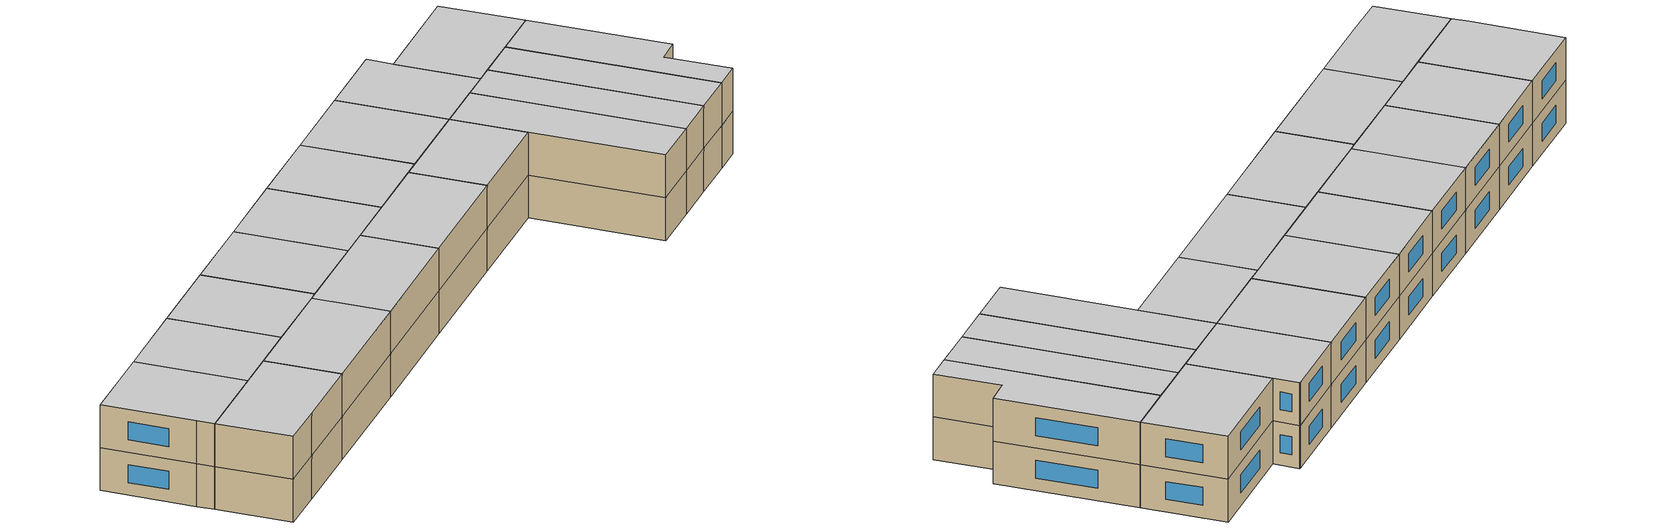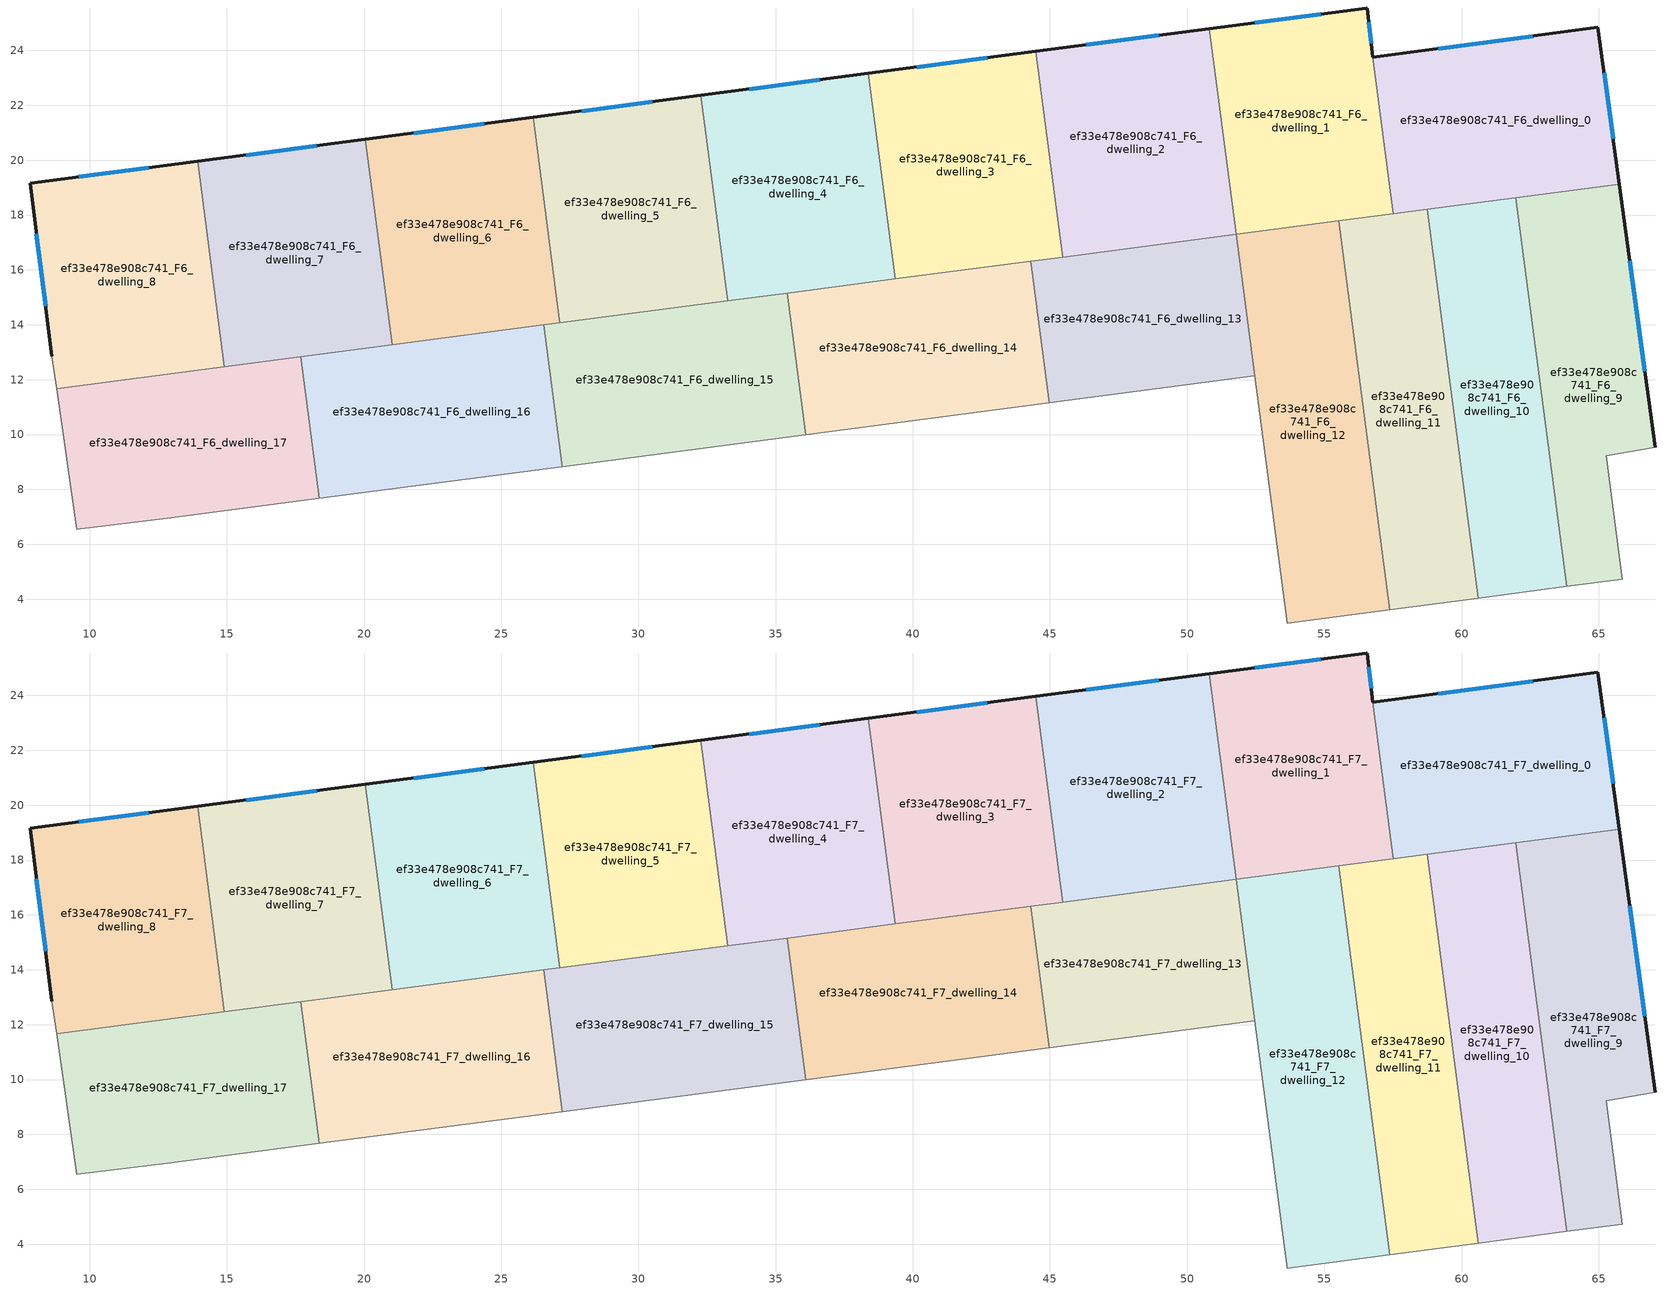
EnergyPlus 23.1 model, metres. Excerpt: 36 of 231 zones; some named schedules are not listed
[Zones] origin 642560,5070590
ef33e478e908c741_F6_dwelling_0
 floor to ef33e478e908c741_F5_dwelling_0 (EU_floor_Construction): 64.97,24.84 65.75,19.12 57.51,18.05 56.76,23.75 z18
 wall outside (EU_wall_Construction): 65.75,19.12 64.97,24.84 56.76,23.75 z18:21
 wall to ef33e478e908c741_F6_dwelling_1 (EU_wall_Construction): 56.76,23.75 57.51,18.05 z18:21
 wall to ef33e478e908c741_F6_dwelling_9 (EU_wall_Construction): 61.98,18.63 65.75,19.12 z18:21
 wall to ef33e478e908c741_F6_dwelling_10 (EU_wall_Construction): 58.75,18.21 61.98,18.63 z18:21
 wall to ef33e478e908c741_F6_dwelling_11 (EU_wall_Construction): 57.51,18.05 58.75,18.21 z18:21
 window (EU_Window_Construction): 62.59,24.53 59.14,24.07 / 65.53,20.78 65.2,23.19 z18.87:20.13
ef33e478e908c741_F6_dwelling_1
 floor to ef33e478e908c741_F5_dwelling_1 (EU_floor_Construction): 56.56,25.55 56.76,23.75 57.51,18.05 51.78,17.3 50.8,24.79 56.53,25.54 z18
 wall outside (EU_wall_Construction): 56.76,23.75 56.56,25.55 56.53,25.54 50.8,24.79 z18:21
 wall to ef33e478e908c741_F6_dwelling_2 (EU_wall_Construction): 50.8,24.79 51.78,17.3 z18:21
 wall to ef33e478e908c741_F6_dwelling_12 (EU_wall_Construction): 51.78,17.3 55.52,17.79 z18:21
 wall to ef33e478e908c741_F6_dwelling_11 (EU_wall_Construction): 55.52,17.79 57.51,18.05 z18:21
 window (EU_Window_Construction): 54.87,25.33 52.46,25.01 / 56.71,24.27 56.62,25.03 z18.87:20.13
ef33e478e908c741_F6_dwelling_10
 floor to ef33e478e908c741_F5_dwelling_10 (EU_floor_Construction): 61.98,18.63 63.84,4.46 60.61,4.04 58.75,18.21 z18
 wall to ef33e478e908c741_F6_dwelling_9 (EU_wall_Construction): 63.84,4.46 61.98,18.63 z18:21
 wall adiabatic (EU_wall_Construction): 60.61,4.04 63.84,4.46 z18:21
 wall to ef33e478e908c741_F6_dwelling_11 (EU_wall_Construction): 58.75,18.21 60.61,4.04 z18:21
ef33e478e908c741_F6_dwelling_11
 floor to ef33e478e908c741_F5_dwelling_11 (EU_floor_Construction): 58.75,18.21 60.61,4.04 57.38,3.62 55.52,17.79 z18
 wall adiabatic (EU_wall_Construction): 57.38,3.62 60.61,4.04 z18:21
 wall to ef33e478e908c741_F6_dwelling_12 (EU_wall_Construction): 55.52,17.79 57.38,3.62 z18:21
ef33e478e908c741_F6_dwelling_12
 floor to ef33e478e908c741_F5_dwelling_12 (EU_floor_Construction): 55.52,17.79 57.38,3.62 53.66,3.13 52.46,12.14 51.78,17.3 z18
 wall adiabatic (EU_wall_Construction): 52.46,12.14 53.66,3.13 57.38,3.62 z18:21
 wall to ef33e478e908c741_F6_dwelling_13 (EU_wall_Construction): 51.78,17.3 52.46,12.14 z18:21
ef33e478e908c741_F6_dwelling_13
 floor to ef33e478e908c741_F5_dwelling_13 (EU_floor_Construction): 51.78,17.3 52.46,12.14 44.96,11.16 44.29,16.32 z18
 wall adiabatic (EU_wall_Construction): 44.96,11.16 52.46,12.14 z18:21
 wall to ef33e478e908c741_F6_dwelling_14 (EU_wall_Construction): 44.29,16.32 44.96,11.16 z18:21
 wall to ef33e478e908c741_F6_dwelling_2 (EU_wall_Construction): 51.78,17.3 45.47,16.47 z18:21
 wall to ef33e478e908c741_F6_dwelling_3 (EU_wall_Construction): 45.47,16.47 44.29,16.32 z18:21
ef33e478e908c741_F6_dwelling_14
 floor to ef33e478e908c741_F5_dwelling_14 (EU_floor_Construction): 44.29,16.32 44.96,11.16 36.1,10 35.42,15.16 z18
 wall adiabatic (EU_wall_Construction): 36.1,10 44.96,11.16 z18:21
 wall to ef33e478e908c741_F6_dwelling_15 (EU_wall_Construction): 35.42,15.16 36.1,10 z18:21
 wall to ef33e478e908c741_F6_dwelling_3 (EU_wall_Construction): 44.29,16.32 39.36,15.67 z18:21
 wall to ef33e478e908c741_F6_dwelling_4 (EU_wall_Construction): 39.36,15.67 35.42,15.16 z18:21
ef33e478e908c741_F6_dwelling_15
 floor to ef33e478e908c741_F5_dwelling_15 (EU_floor_Construction): 35.42,15.16 36.1,10 27.23,8.83 26.56,14 z18
 wall adiabatic (EU_wall_Construction): 27.23,8.83 36.1,10 z18:21
 wall to ef33e478e908c741_F6_dwelling_16 (EU_wall_Construction): 26.56,14 27.23,8.83 z18:21
 wall to ef33e478e908c741_F6_dwelling_5 (EU_wall_Construction): 33.25,14.87 27.14,14.07 z18:21
 wall to ef33e478e908c741_F6_dwelling_6 (EU_wall_Construction): 27.14,14.07 26.56,14 z18:21
 wall to ef33e478e908c741_F6_dwelling_4 (EU_wall_Construction): 35.42,15.16 33.25,14.87 z18:21
ef33e478e908c741_F6_dwelling_16
 floor to ef33e478e908c741_F5_dwelling_16 (EU_floor_Construction): 26.56,14 27.23,8.83 18.37,7.67 17.69,12.84 z18
 wall adiabatic (EU_wall_Construction): 18.37,7.67 27.23,8.83 z18:21
 wall to ef33e478e908c741_F6_dwelling_17 (EU_wall_Construction): 17.69,12.84 18.37,7.67 z18:21
 wall to ef33e478e908c741_F6_dwelling_6 (EU_wall_Construction): 26.56,14 21.02,13.27 z18:21
 wall to ef33e478e908c741_F6_dwelling_7 (EU_wall_Construction): 21.02,13.27 17.69,12.84 z18:21
ef33e478e908c741_F6_dwelling_17
 floor to ef33e478e908c741_F5_dwelling_17 (EU_floor_Construction): 17.69,12.84 18.37,7.67 12.83,6.95 9.53,6.55 8.79,11.67 z18
 wall adiabatic (EU_wall_Construction): 8.79,11.67 9.53,6.55 12.83,6.95 18.37,7.67 z18:21
 wall to ef33e478e908c741_F6_dwelling_8 (EU_wall_Construction): 14.91,12.47 8.79,11.67 z18:21
 wall to ef33e478e908c741_F6_dwelling_7 (EU_wall_Construction): 17.69,12.84 14.91,12.47 z18:21
ef33e478e908c741_F6_dwelling_2
 floor to ef33e478e908c741_F5_dwelling_2 (EU_floor_Construction): 50.8,24.79 51.78,17.3 45.47,16.47 44.49,23.96 z18
 wall outside (EU_wall_Construction): 50.8,24.79 44.49,23.96 z18:21
 wall to ef33e478e908c741_F6_dwelling_3 (EU_wall_Construction): 44.49,23.96 45.47,16.47 z18:21
 window (EU_Window_Construction): 48.97,24.55 46.32,24.2 z18.87:20.13
ef33e478e908c741_F6_dwelling_3
 floor to ef33e478e908c741_F5_dwelling_3 (EU_floor_Construction): 44.49,23.96 45.47,16.47 39.36,15.67 38.38,23.16 z18
 wall outside (EU_wall_Construction): 44.49,23.96 38.38,23.16 z18:21
 wall to ef33e478e908c741_F6_dwelling_4 (EU_wall_Construction): 38.38,23.16 39.36,15.67 z18:21
 window (EU_Window_Construction): 42.72,23.73 40.15,23.4 z18.87:20.13
ef33e478e908c741_F6_dwelling_4
 floor to ef33e478e908c741_F5_dwelling_4 (EU_floor_Construction): 38.38,23.16 39.36,15.67 33.25,14.87 32.27,22.36 z18
 wall outside (EU_wall_Construction): 38.38,23.16 32.27,22.36 z18:21
 wall to ef33e478e908c741_F6_dwelling_5 (EU_wall_Construction): 32.27,22.36 33.25,14.87 z18:21
 window (EU_Window_Construction): 36.61,22.93 34.04,22.59 z18.87:20.13
ef33e478e908c741_F6_dwelling_5
 floor to ef33e478e908c741_F5_dwelling_5 (EU_floor_Construction): 32.27,22.36 33.25,14.87 27.14,14.07 26.16,21.56 z18
 wall outside (EU_wall_Construction): 32.27,22.36 26.16,21.56 z18:21
 wall to ef33e478e908c741_F6_dwelling_6 (EU_wall_Construction): 26.16,21.56 27.14,14.07 z18:21
 window (EU_Window_Construction): 30.5,22.13 27.93,21.79 z18.87:20.13
ef33e478e908c741_F6_dwelling_6
 floor to ef33e478e908c741_F5_dwelling_6 (EU_floor_Construction): 26.16,21.56 27.14,14.07 21.02,13.27 20.05,20.76 z18
 wall outside (EU_wall_Construction): 26.16,21.56 20.05,20.76 z18:21
 wall to ef33e478e908c741_F6_dwelling_7 (EU_wall_Construction): 20.05,20.76 21.02,13.27 z18:21
 window (EU_Window_Construction): 24.39,21.33 21.82,20.99 z18.87:20.13
ef33e478e908c741_F6_dwelling_7
 floor to ef33e478e908c741_F5_dwelling_7 (EU_floor_Construction): 20.05,20.76 21.02,13.27 14.91,12.47 13.93,19.96 z18
 wall outside (EU_wall_Construction): 20.05,20.76 13.93,19.96 z18:21
 wall to ef33e478e908c741_F6_dwelling_8 (EU_wall_Construction): 13.93,19.96 14.91,12.47 z18:21
 window (EU_Window_Construction): 18.27,20.53 15.7,20.19 z18.87:20.13
ef33e478e908c741_F6_dwelling_8
 floor to ef33e478e908c741_F5_dwelling_8 (EU_floor_Construction): 13.93,19.96 14.91,12.47 8.79,11.67 8.63,12.85 7.83,19.16 z18
 wall outside (EU_wall_Construction): 13.93,19.96 7.83,19.16 8.63,12.85 z18:21
 wall adiabatic (EU_wall_Construction): 8.63,12.85 8.79,11.67 z18:21
 window (EU_Window_Construction): 12.16,19.73 9.6,19.39 / 8.06,17.33 8.39,14.68 z18.87:20.13
ef33e478e908c741_F6_dwelling_9
 floor to ef33e478e908c741_F5_dwelling_9 (EU_floor_Construction): 65.75,19.12 67.07,9.53 65.27,9.23 65.86,4.73 63.84,4.46 61.98,18.63 z18
 wall outside (EU_wall_Construction): 67.07,9.53 65.75,19.12 z18:21
 wall adiabatic (EU_wall_Construction): 63.84,4.46 65.86,4.73 65.27,9.23 67.07,9.53 z18:21
 window (EU_Window_Construction): 66.69,12.31 66.13,16.34 z18.87:20.13
ef33e478e908c741_F7_dwelling_0
 floor to ef33e478e908c741_F6_dwelling_0 (EU_floor_Construction): 64.97,24.84 65.75,19.12 57.51,18.05 56.76,23.75 z21
 wall outside (EU_wall_Construction): 65.75,19.12 64.97,24.84 56.76,23.75 z21:24
 wall to ef33e478e908c741_F7_dwelling_1 (EU_wall_Construction): 56.76,23.75 57.51,18.05 z21:24
 wall to ef33e478e908c741_F7_dwelling_9 (EU_wall_Construction): 61.98,18.63 65.75,19.12 z21:24
 wall to ef33e478e908c741_F7_dwelling_10 (EU_wall_Construction): 58.75,18.21 61.98,18.63 z21:24
 wall to ef33e478e908c741_F7_dwelling_11 (EU_wall_Construction): 57.51,18.05 58.75,18.21 z21:24
 window (EU_Window_Construction): 62.59,24.53 59.14,24.07 / 65.53,20.78 65.2,23.19 z21.87:23.13
 ceiling to ef33e478e908c741_F8_dwelling_0 (EU_floor_Construction): 65.75,19.12 64.97,24.84 56.76,23.75 57.51,18.05 z24
ef33e478e908c741_F7_dwelling_1
 floor to ef33e478e908c741_F6_dwelling_1 (EU_floor_Construction): 56.56,25.55 56.76,23.75 57.51,18.05 51.78,17.3 50.8,24.79 56.53,25.54 z21
 wall outside (EU_wall_Construction): 56.76,23.75 56.56,25.55 56.53,25.54 50.8,24.79 z21:24
 wall to ef33e478e908c741_F7_dwelling_2 (EU_wall_Construction): 50.8,24.79 51.78,17.3 z21:24
 wall to ef33e478e908c741_F7_dwelling_12 (EU_wall_Construction): 51.78,17.3 55.52,17.79 z21:24
 wall to ef33e478e908c741_F7_dwelling_11 (EU_wall_Construction): 55.52,17.79 57.51,18.05 z21:24
 window (EU_Window_Construction): 54.87,25.33 52.46,25.01 / 56.71,24.27 56.62,25.03 z21.87:23.13
 ceiling to ef33e478e908c741_F8_dwelling_1 (EU_floor_Construction): 57.51,18.05 56.76,23.75 56.56,25.55 56.53,25.54 50.8,24.79 51.78,17.3 z24
ef33e478e908c741_F7_dwelling_10
 floor to ef33e478e908c741_F6_dwelling_10 (EU_floor_Construction): 61.98,18.63 63.84,4.46 60.61,4.04 58.75,18.21 z21
 wall to ef33e478e908c741_F7_dwelling_9 (EU_wall_Construction): 63.84,4.46 61.98,18.63 z21:24
 wall adiabatic (EU_wall_Construction): 60.61,4.04 63.84,4.46 z21:24
 wall to ef33e478e908c741_F7_dwelling_11 (EU_wall_Construction): 58.75,18.21 60.61,4.04 z21:24
 ceiling to ef33e478e908c741_F8_dwelling_10 (EU_floor_Construction): 63.84,4.46 61.98,18.63 58.75,18.21 60.61,4.04 z24
ef33e478e908c741_F7_dwelling_11
 floor to ef33e478e908c741_F6_dwelling_11 (EU_floor_Construction): 58.75,18.21 60.61,4.04 57.38,3.62 55.52,17.79 z21
 wall adiabatic (EU_wall_Construction): 57.38,3.62 60.61,4.04 z21:24
 wall to ef33e478e908c741_F7_dwelling_12 (EU_wall_Construction): 55.52,17.79 57.38,3.62 z21:24
 ceiling to ef33e478e908c741_F8_dwelling_11 (EU_floor_Construction): 60.61,4.04 58.75,18.21 55.52,17.79 57.38,3.62 z24
ef33e478e908c741_F7_dwelling_12
 floor to ef33e478e908c741_F6_dwelling_12 (EU_floor_Construction): 55.52,17.79 57.38,3.62 53.66,3.13 52.46,12.14 51.78,17.3 z21
 wall adiabatic (EU_wall_Construction): 52.46,12.14 53.66,3.13 57.38,3.62 z21:24
 wall to ef33e478e908c741_F7_dwelling_13 (EU_wall_Construction): 51.78,17.3 52.46,12.14 z21:24
 ceiling to ef33e478e908c741_F8_dwelling_12 (EU_floor_Construction): 57.38,3.62 55.52,17.79 51.78,17.3 52.46,12.14 53.66,3.13 z24
ef33e478e908c741_F7_dwelling_13
 floor to ef33e478e908c741_F6_dwelling_13 (EU_floor_Construction): 51.78,17.3 52.46,12.14 44.96,11.16 44.29,16.32 z21
 wall adiabatic (EU_wall_Construction): 44.96,11.16 52.46,12.14 z21:24
 wall to ef33e478e908c741_F7_dwelling_14 (EU_wall_Construction): 44.29,16.32 44.96,11.16 z21:24
 wall to ef33e478e908c741_F7_dwelling_2 (EU_wall_Construction): 51.78,17.3 45.47,16.47 z21:24
 wall to ef33e478e908c741_F7_dwelling_3 (EU_wall_Construction): 45.47,16.47 44.29,16.32 z21:24
 ceiling to ef33e478e908c741_F8_dwelling_13 (EU_floor_Construction): 52.46,12.14 51.78,17.3 44.29,16.32 44.96,11.16 z24
ef33e478e908c741_F7_dwelling_14
 floor to ef33e478e908c741_F6_dwelling_14 (EU_floor_Construction): 44.29,16.32 44.96,11.16 36.1,10 35.42,15.16 z21
 wall adiabatic (EU_wall_Construction): 36.1,10 44.96,11.16 z21:24
 wall to ef33e478e908c741_F7_dwelling_15 (EU_wall_Construction): 35.42,15.16 36.1,10 z21:24
 wall to ef33e478e908c741_F7_dwelling_3 (EU_wall_Construction): 44.29,16.32 39.36,15.67 z21:24
 wall to ef33e478e908c741_F7_dwelling_4 (EU_wall_Construction): 39.36,15.67 35.42,15.16 z21:24
 ceiling to ef33e478e908c741_F8_dwelling_14 (EU_floor_Construction): 44.96,11.16 44.29,16.32 35.42,15.16 36.1,10 z24
ef33e478e908c741_F7_dwelling_15
 floor to ef33e478e908c741_F6_dwelling_15 (EU_floor_Construction): 35.42,15.16 36.1,10 27.23,8.83 26.56,14 z21
 wall adiabatic (EU_wall_Construction): 27.23,8.83 36.1,10 z21:24
 wall to ef33e478e908c741_F7_dwelling_16 (EU_wall_Construction): 26.56,14 27.23,8.83 z21:24
 wall to ef33e478e908c741_F7_dwelling_5 (EU_wall_Construction): 33.25,14.87 27.14,14.07 z21:24
 wall to ef33e478e908c741_F7_dwelling_6 (EU_wall_Construction): 27.14,14.07 26.56,14 z21:24
 wall to ef33e478e908c741_F7_dwelling_4 (EU_wall_Construction): 35.42,15.16 33.25,14.87 z21:24
 ceiling to ef33e478e908c741_F8_dwelling_15 (EU_floor_Construction): 36.1,10 35.42,15.16 26.56,14 27.23,8.83 z24
ef33e478e908c741_F7_dwelling_16
 floor to ef33e478e908c741_F6_dwelling_16 (EU_floor_Construction): 26.56,14 27.23,8.83 18.37,7.67 17.69,12.84 z21
 wall adiabatic (EU_wall_Construction): 18.37,7.67 27.23,8.83 z21:24
 wall to ef33e478e908c741_F7_dwelling_17 (EU_wall_Construction): 17.69,12.84 18.37,7.67 z21:24
 wall to ef33e478e908c741_F7_dwelling_6 (EU_wall_Construction): 26.56,14 21.02,13.27 z21:24
 wall to ef33e478e908c741_F7_dwelling_7 (EU_wall_Construction): 21.02,13.27 17.69,12.84 z21:24
 ceiling to ef33e478e908c741_F8_dwelling_16 (EU_floor_Construction): 27.23,8.83 26.56,14 17.69,12.84 18.37,7.67 z24
ef33e478e908c741_F7_dwelling_17
 floor to ef33e478e908c741_F6_dwelling_17 (EU_floor_Construction): 17.69,12.84 18.37,7.67 12.83,6.95 9.53,6.55 8.79,11.67 z21
 wall adiabatic (EU_wall_Construction): 8.79,11.67 9.53,6.55 12.83,6.95 18.37,7.67 z21:24
 wall to ef33e478e908c741_F7_dwelling_8 (EU_wall_Construction): 14.91,12.47 8.79,11.67 z21:24
 wall to ef33e478e908c741_F7_dwelling_7 (EU_wall_Construction): 17.69,12.84 14.91,12.47 z21:24
 ceiling to ef33e478e908c741_F8_dwelling_17 (EU_floor_Construction): 18.37,7.67 17.69,12.84 8.79,11.67 9.53,6.55 12.83,6.95 z24
ef33e478e908c741_F7_dwelling_2
 floor to ef33e478e908c741_F6_dwelling_2 (EU_floor_Construction): 50.8,24.79 51.78,17.3 45.47,16.47 44.49,23.96 z21
 wall outside (EU_wall_Construction): 50.8,24.79 44.49,23.96 z21:24
 wall to ef33e478e908c741_F7_dwelling_3 (EU_wall_Construction): 44.49,23.96 45.47,16.47 z21:24
 window (EU_Window_Construction): 48.97,24.55 46.32,24.2 z21.87:23.13
 ceiling to ef33e478e908c741_F8_dwelling_2 (EU_floor_Construction): 51.78,17.3 50.8,24.79 44.49,23.96 45.47,16.47 z24
ef33e478e908c741_F7_dwelling_3
 floor to ef33e478e908c741_F6_dwelling_3 (EU_floor_Construction): 44.49,23.96 45.47,16.47 39.36,15.67 38.38,23.16 z21
 wall outside (EU_wall_Construction): 44.49,23.96 38.38,23.16 z21:24
 wall to ef33e478e908c741_F7_dwelling_4 (EU_wall_Construction): 38.38,23.16 39.36,15.67 z21:24
 window (EU_Window_Construction): 42.72,23.73 40.15,23.4 z21.87:23.13
 ceiling to ef33e478e908c741_F8_dwelling_3 (EU_floor_Construction): 45.47,16.47 44.49,23.96 38.38,23.16 39.36,15.67 z24
ef33e478e908c741_F7_dwelling_4
 floor to ef33e478e908c741_F6_dwelling_4 (EU_floor_Construction): 38.38,23.16 39.36,15.67 33.25,14.87 32.27,22.36 z21
 wall outside (EU_wall_Construction): 38.38,23.16 32.27,22.36 z21:24
 wall to ef33e478e908c741_F7_dwelling_5 (EU_wall_Construction): 32.27,22.36 33.25,14.87 z21:24
 window (EU_Window_Construction): 36.61,22.93 34.04,22.59 z21.87:23.13
 ceiling to ef33e478e908c741_F8_dwelling_4 (EU_floor_Construction): 39.36,15.67 38.38,23.16 32.27,22.36 33.25,14.87 z24
ef33e478e908c741_F7_dwelling_5
 floor to ef33e478e908c741_F6_dwelling_5 (EU_floor_Construction): 32.27,22.36 33.25,14.87 27.14,14.07 26.16,21.56 z21
 wall outside (EU_wall_Construction): 32.27,22.36 26.16,21.56 z21:24
 wall to ef33e478e908c741_F7_dwelling_6 (EU_wall_Construction): 26.16,21.56 27.14,14.07 z21:24
 window (EU_Window_Construction): 30.5,22.13 27.93,21.79 z21.87:23.13
 ceiling to ef33e478e908c741_F8_dwelling_5 (EU_floor_Construction): 33.25,14.87 32.27,22.36 26.16,21.56 27.14,14.07 z24
ef33e478e908c741_F7_dwelling_6
 floor to ef33e478e908c741_F6_dwelling_6 (EU_floor_Construction): 26.16,21.56 27.14,14.07 21.02,13.27 20.05,20.76 z21
 wall outside (EU_wall_Construction): 26.16,21.56 20.05,20.76 z21:24
 wall to ef33e478e908c741_F7_dwelling_7 (EU_wall_Construction): 20.05,20.76 21.02,13.27 z21:24
 window (EU_Window_Construction): 24.39,21.33 21.82,20.99 z21.87:23.13
 ceiling to ef33e478e908c741_F8_dwelling_6 (EU_floor_Construction): 27.14,14.07 26.16,21.56 20.05,20.76 21.02,13.27 z24
ef33e478e908c741_F7_dwelling_7
 floor to ef33e478e908c741_F6_dwelling_7 (EU_floor_Construction): 20.05,20.76 21.02,13.27 14.91,12.47 13.93,19.96 z21
 wall outside (EU_wall_Construction): 20.05,20.76 13.93,19.96 z21:24
 wall to ef33e478e908c741_F7_dwelling_8 (EU_wall_Construction): 13.93,19.96 14.91,12.47 z21:24
 window (EU_Window_Construction): 18.27,20.53 15.7,20.19 z21.87:23.13
 ceiling to ef33e478e908c741_F8_dwelling_7 (EU_floor_Construction): 21.02,13.27 20.05,20.76 13.93,19.96 14.91,12.47 z24
ef33e478e908c741_F7_dwelling_8
 floor to ef33e478e908c741_F6_dwelling_8 (EU_floor_Construction): 13.93,19.96 14.91,12.47 8.79,11.67 8.63,12.85 7.83,19.16 z21
 wall outside (EU_wall_Construction): 13.93,19.96 7.83,19.16 8.63,12.85 z21:24
 wall adiabatic (EU_wall_Construction): 8.63,12.85 8.79,11.67 z21:24
 window (EU_Window_Construction): 12.16,19.73 9.6,19.39 / 8.06,17.33 8.39,14.68 z21.87:23.13
 ceiling to ef33e478e908c741_F8_dwelling_8 (EU_floor_Construction): 14.91,12.47 13.93,19.96 7.83,19.16 8.63,12.85 8.79,11.67 z24
ef33e478e908c741_F7_dwelling_9
 floor to ef33e478e908c741_F6_dwelling_9 (EU_floor_Construction): 65.75,19.12 67.07,9.53 65.27,9.23 65.86,4.73 63.84,4.46 61.98,18.63 z21
 wall outside (EU_wall_Construction): 67.07,9.53 65.75,19.12 z21:24
 wall adiabatic (EU_wall_Construction): 63.84,4.46 65.86,4.73 65.27,9.23 67.07,9.53 z21:24
 window (EU_Window_Construction): 66.69,12.31 66.13,16.34 z21.87:23.13
 ceiling to ef33e478e908c741_F8_dwelling_9 (EU_floor_Construction): 65.86,4.73 65.27,9.23 67.07,9.53 65.75,19.12 61.98,18.63 63.84,4.46 z24
[Building]
EU S2 Campaign: North Axis=0; Terrain=City; Solar Distribution=FullExterior
[Site:Location]
Lyon-Bron: Latitude=45.75; Longitude=5; Time Zone=1; Elevation=198
[SizingPeriod:WeatherFileDays]
AnnualSizingPeriod: Begin Month=1; Begin Day of Month=1; End Month=12; End Day of Month=31; Day of Week for Start Day=Monday; Use Weather File Daylight Saving Period=No; Use Weather File Rain and Snow Indicators=No
[MATERIAL]
EU_InternalMass_Material: Roughness=MediumRough; Thickness=0.1; Conductivity=1; Density=1800; Specific Heat=900; Thermal Absorptance=0.9; Solar Absorptance=0.7; Visible Absorptance=0.7
[MATERIAL:NOMASS] Roughness=MediumRough; Thermal Absorptance=0.9; Solar Absorptance=0.7; Visible Absorptance=0.7
Name | Thermal Resistance
EU_wall_NoMass | 1.15691
EU_floor_NoMass | 1.78277
[WINDOWMATERIAL:SIMPLEGLAZINGSYSTEM]
EU_Window_SimpleGlazing: UFactor=2.71266; Solar Heat Gain Coefficient=0.75; Visible Transmittance=0.75
[CONSTRUCTION]
EU_wall_Construction: EU_wall_NoMass
EU_floor_Construction: EU_floor_NoMass
EU_Window_Construction: EU_Window_SimpleGlazing
EU_InternalMass_Construction: EU_InternalMass_Material
[ZONE] Type=1; Multiplier=1; Ceiling Height=autocalculate; Floor Area=autocalculate; Part of Total Floor Area=Yes
Name | Volume
ef33e478e908c741_F6_dwelling_0; ef33e478e908c741_F7_dwelling_0 | 143.422
ef33e478e908c741_F6_dwelling_1; ef33e478e908c741_F7_dwelling_1 | 131.086
ef33e478e908c741_F6_dwelling_10; ef33e478e908c741_F7_dwelling_10 | 139.622
ef33e478e908c741_F6_dwelling_11; ef33e478e908c741_F7_dwelling_11 | 139.666
ef33e478e908c741_F6_dwelling_12; ef33e478e908c741_F7_dwelling_12 | 161.384
ef33e478e908c741_F6_dwelling_13; ef33e478e908c741_F7_dwelling_13 | 117.94
ef33e478e908c741_F6_dwelling_14; ef33e478e908c741_F7_dwelling_14 | 139.639
ef33e478e908c741_F6_dwelling_15; ef33e478e908c741_F7_dwelling_15 | 139.651
ef33e478e908c741_F6_dwelling_16; ef33e478e908c741_F7_dwelling_16 | 139.64
ef33e478e908c741_F6_dwelling_17; ef33e478e908c741_F7_dwelling_17 | 139.644
ef33e478e908c741_F6_dwelling_2; ef33e478e908c741_F7_dwelling_2 | 144.415
ef33e478e908c741_F6_dwelling_3; ef33e478e908c741_F7_dwelling_3 | 139.658
ef33e478e908c741_F6_dwelling_4; ef33e478e908c741_F7_dwelling_4 | 139.632
ef33e478e908c741_F6_dwelling_5; ef33e478e908c741_F7_dwelling_5 | 139.638
ef33e478e908c741_F6_dwelling_6; ef33e478e908c741_F7_dwelling_6; ef33e478e908c741_F6_dwelling_7; ef33e478e908c741_F7_dwelling_7 | 139.646
ef33e478e908c741_F6_dwelling_8; ef33e478e908c741_F7_dwelling_8 | 139.653
ef33e478e908c741_F6_dwelling_9; ef33e478e908c741_F7_dwelling_9 | 139.655
[INTERNALMASS] Construction=EU_InternalMass_Construction
Name | Zone or ZoneList | Surface Area
ef33e478e908c741_F6_dwelling_0_EU_InternalMass | ef33e478e908c741_F6_dwelling_0 | 47.8076
ef33e478e908c741_F6_dwelling_1_EU_InternalMass | ef33e478e908c741_F6_dwelling_1 | 43.6956
ef33e478e908c741_F6_dwelling_2_EU_InternalMass | ef33e478e908c741_F6_dwelling_2 | 48.1387
ef33e478e908c741_F6_dwelling_3_EU_InternalMass | ef33e478e908c741_F6_dwelling_3 | 46.5526
ef33e478e908c741_F6_dwelling_4_EU_InternalMass | ef33e478e908c741_F6_dwelling_4 | 46.5438
ef33e478e908c741_F6_dwelling_5_EU_InternalMass | ef33e478e908c741_F6_dwelling_5 | 46.5459
ef33e478e908c741_F6_dwelling_6_EU_InternalMass | ef33e478e908c741_F6_dwelling_6 | 46.5487
ef33e478e908c741_F6_dwelling_7_EU_InternalMass | ef33e478e908c741_F6_dwelling_7 | 46.5488
ef33e478e908c741_F6_dwelling_8_EU_InternalMass | ef33e478e908c741_F6_dwelling_8 | 46.5511
ef33e478e908c741_F6_dwelling_9_EU_InternalMass | ef33e478e908c741_F6_dwelling_9 | 46.5516
ef33e478e908c741_F6_dwelling_10_EU_InternalMass | ef33e478e908c741_F6_dwelling_10 | 46.5407
ef33e478e908c741_F6_dwelling_11_EU_InternalMass | ef33e478e908c741_F6_dwelling_11 | 46.5549
ef33e478e908c741_F6_dwelling_12_EU_InternalMass | ef33e478e908c741_F6_dwelling_12 | 53.7947
ef33e478e908c741_F6_dwelling_13_EU_InternalMass | ef33e478e908c741_F6_dwelling_13 | 39.3134
ef33e478e908c741_F6_dwelling_14_EU_InternalMass | ef33e478e908c741_F6_dwelling_14 | 46.5467
ef33e478e908c741_F6_dwelling_15_EU_InternalMass | ef33e478e908c741_F6_dwelling_15 | 46.55
ef33e478e908c741_F6_dwelling_16_EU_InternalMass | ef33e478e908c741_F6_dwelling_16 | 46.5464
ef33e478e908c741_F6_dwelling_17_EU_InternalMass | ef33e478e908c741_F6_dwelling_17 | 46.5485
ef33e478e908c741_F7_dwelling_0_EU_InternalMass | ef33e478e908c741_F7_dwelling_0 | 47.8076
ef33e478e908c741_F7_dwelling_1_EU_InternalMass | ef33e478e908c741_F7_dwelling_1 | 43.6956
ef33e478e908c741_F7_dwelling_2_EU_InternalMass | ef33e478e908c741_F7_dwelling_2 | 48.1387
ef33e478e908c741_F7_dwelling_3_EU_InternalMass | ef33e478e908c741_F7_dwelling_3 | 46.5526
ef33e478e908c741_F7_dwelling_4_EU_InternalMass | ef33e478e908c741_F7_dwelling_4 | 46.5438
ef33e478e908c741_F7_dwelling_5_EU_InternalMass | ef33e478e908c741_F7_dwelling_5 | 46.5459
ef33e478e908c741_F7_dwelling_6_EU_InternalMass | ef33e478e908c741_F7_dwelling_6 | 46.5487
ef33e478e908c741_F7_dwelling_7_EU_InternalMass | ef33e478e908c741_F7_dwelling_7 | 46.5488
ef33e478e908c741_F7_dwelling_8_EU_InternalMass | ef33e478e908c741_F7_dwelling_8 | 46.5511
ef33e478e908c741_F7_dwelling_9_EU_InternalMass | ef33e478e908c741_F7_dwelling_9 | 46.5516
ef33e478e908c741_F7_dwelling_10_EU_InternalMass | ef33e478e908c741_F7_dwelling_10 | 46.5407
ef33e478e908c741_F7_dwelling_11_EU_InternalMass | ef33e478e908c741_F7_dwelling_11 | 46.5549
ef33e478e908c741_F7_dwelling_12_EU_InternalMass | ef33e478e908c741_F7_dwelling_12 | 53.7947
ef33e478e908c741_F7_dwelling_13_EU_InternalMass | ef33e478e908c741_F7_dwelling_13 | 39.3134
ef33e478e908c741_F7_dwelling_14_EU_InternalMass | ef33e478e908c741_F7_dwelling_14 | 46.5467
ef33e478e908c741_F7_dwelling_15_EU_InternalMass | ef33e478e908c741_F7_dwelling_15 | 46.55
ef33e478e908c741_F7_dwelling_16_EU_InternalMass | ef33e478e908c741_F7_dwelling_16 | 46.5464
ef33e478e908c741_F7_dwelling_17_EU_InternalMass | ef33e478e908c741_F7_dwelling_17 | 46.5485
[OTHEREQUIPMENT] Fuel Type=Electricity; Design Level Calculation Method=Watts/Area; Power per Zone Floor Area=1; Fraction Latent=0; Fraction Radiant=0; Fraction Lost=0; Carbon Dioxide Generation Rate=0; EndUse Subcategory=EU_Step8_InternalGains
Name | Zone or ZoneList or Space or SpaceList | Schedule
EU_Step8_InternalGain_ef33e478e908c741_F6_dwelling_0_f000 | ef33e478e908c741_F6_dwelling_0 | EU_Step8_GainSchedule_ef33e478e908c741_F6_dwelling_0_f000
EU_Step8_InternalGain_ef33e478e908c741_F6_dwelling_1_f000 | ef33e478e908c741_F6_dwelling_1 | EU_Step8_GainSchedule_ef33e478e908c741_F6_dwelling_1_f000
EU_Step8_InternalGain_ef33e478e908c741_F6_dwelling_2_f000 | ef33e478e908c741_F6_dwelling_2 | EU_Step8_GainSchedule_ef33e478e908c741_F6_dwelling_2_f000
EU_Step8_InternalGain_ef33e478e908c741_F6_dwelling_3_f000 | ef33e478e908c741_F6_dwelling_3 | EU_Step8_GainSchedule_ef33e478e908c741_F6_dwelling_3_f000
EU_Step8_InternalGain_ef33e478e908c741_F6_dwelling_4_f000 | ef33e478e908c741_F6_dwelling_4 | EU_Step8_GainSchedule_ef33e478e908c741_F6_dwelling_4_f000
EU_Step8_InternalGain_ef33e478e908c741_F6_dwelling_5_f000 | ef33e478e908c741_F6_dwelling_5 | EU_Step8_GainSchedule_ef33e478e908c741_F6_dwelling_5_f000
EU_Step8_InternalGain_ef33e478e908c741_F6_dwelling_6_f000 | ef33e478e908c741_F6_dwelling_6 | EU_Step8_GainSchedule_ef33e478e908c741_F6_dwelling_6_f000
EU_Step8_InternalGain_ef33e478e908c741_F6_dwelling_7_f000 | ef33e478e908c741_F6_dwelling_7 | EU_Step8_GainSchedule_ef33e478e908c741_F6_dwelling_7_f000
EU_Step8_InternalGain_ef33e478e908c741_F6_dwelling_8_f000 | ef33e478e908c741_F6_dwelling_8 | EU_Step8_GainSchedule_ef33e478e908c741_F6_dwelling_8_f000
EU_Step8_InternalGain_ef33e478e908c741_F6_dwelling_9_f000 | ef33e478e908c741_F6_dwelling_9 | EU_Step8_GainSchedule_ef33e478e908c741_F6_dwelling_9_f000
EU_Step8_InternalGain_ef33e478e908c741_F6_dwelling_10_f000 | ef33e478e908c741_F6_dwelling_10 | EU_Step8_GainSchedule_ef33e478e908c741_F6_dwelling_10_f000
EU_Step8_InternalGain_ef33e478e908c741_F6_dwelling_11_f000 | ef33e478e908c741_F6_dwelling_11 | EU_Step8_GainSchedule_ef33e478e908c741_F6_dwelling_11_f000
EU_Step8_InternalGain_ef33e478e908c741_F6_dwelling_12_f000 | ef33e478e908c741_F6_dwelling_12 | EU_Step8_GainSchedule_ef33e478e908c741_F6_dwelling_12_f000
EU_Step8_InternalGain_ef33e478e908c741_F6_dwelling_13_f000 | ef33e478e908c741_F6_dwelling_13 | EU_Step8_GainSchedule_ef33e478e908c741_F6_dwelling_13_f000
EU_Step8_InternalGain_ef33e478e908c741_F6_dwelling_14_f000 | ef33e478e908c741_F6_dwelling_14 | EU_Step8_GainSchedule_ef33e478e908c741_F6_dwelling_14_f000
EU_Step8_InternalGain_ef33e478e908c741_F6_dwelling_15_f000 | ef33e478e908c741_F6_dwelling_15 | EU_Step8_GainSchedule_ef33e478e908c741_F6_dwelling_15_f000
EU_Step8_InternalGain_ef33e478e908c741_F6_dwelling_16_f000 | ef33e478e908c741_F6_dwelling_16 | EU_Step8_GainSchedule_ef33e478e908c741_F6_dwelling_16_f000
EU_Step8_InternalGain_ef33e478e908c741_F6_dwelling_17_f000 | ef33e478e908c741_F6_dwelling_17 | EU_Step8_GainSchedule_ef33e478e908c741_F6_dwelling_17_f000
EU_Step8_InternalGain_ef33e478e908c741_F7_dwelling_0_f000 | ef33e478e908c741_F7_dwelling_0 | EU_Step8_GainSchedule_ef33e478e908c741_F7_dwelling_0_f000
EU_Step8_InternalGain_ef33e478e908c741_F7_dwelling_1_f000 | ef33e478e908c741_F7_dwelling_1 | EU_Step8_GainSchedule_ef33e478e908c741_F7_dwelling_1_f000
EU_Step8_InternalGain_ef33e478e908c741_F7_dwelling_2_f000 | ef33e478e908c741_F7_dwelling_2 | EU_Step8_GainSchedule_ef33e478e908c741_F7_dwelling_2_f000
EU_Step8_InternalGain_ef33e478e908c741_F7_dwelling_3_f000 | ef33e478e908c741_F7_dwelling_3 | EU_Step8_GainSchedule_ef33e478e908c741_F7_dwelling_3_f000
EU_Step8_InternalGain_ef33e478e908c741_F7_dwelling_4_f000 | ef33e478e908c741_F7_dwelling_4 | EU_Step8_GainSchedule_ef33e478e908c741_F7_dwelling_4_f000
EU_Step8_InternalGain_ef33e478e908c741_F7_dwelling_5_f000 | ef33e478e908c741_F7_dwelling_5 | EU_Step8_GainSchedule_ef33e478e908c741_F7_dwelling_5_f000
EU_Step8_InternalGain_ef33e478e908c741_F7_dwelling_6_f000 | ef33e478e908c741_F7_dwelling_6 | EU_Step8_GainSchedule_ef33e478e908c741_F7_dwelling_6_f000
EU_Step8_InternalGain_ef33e478e908c741_F7_dwelling_7_f000 | ef33e478e908c741_F7_dwelling_7 | EU_Step8_GainSchedule_ef33e478e908c741_F7_dwelling_7_f000
EU_Step8_InternalGain_ef33e478e908c741_F7_dwelling_8_f000 | ef33e478e908c741_F7_dwelling_8 | EU_Step8_GainSchedule_ef33e478e908c741_F7_dwelling_8_f000
EU_Step8_InternalGain_ef33e478e908c741_F7_dwelling_9_f000 | ef33e478e908c741_F7_dwelling_9 | EU_Step8_GainSchedule_ef33e478e908c741_F7_dwelling_9_f000
EU_Step8_InternalGain_ef33e478e908c741_F7_dwelling_10_f000 | ef33e478e908c741_F7_dwelling_10 | EU_Step8_GainSchedule_ef33e478e908c741_F7_dwelling_10_f000
EU_Step8_InternalGain_ef33e478e908c741_F7_dwelling_11_f000 | ef33e478e908c741_F7_dwelling_11 | EU_Step8_GainSchedule_ef33e478e908c741_F7_dwelling_11_f000
EU_Step8_InternalGain_ef33e478e908c741_F7_dwelling_12_f000 | ef33e478e908c741_F7_dwelling_12 | EU_Step8_GainSchedule_ef33e478e908c741_F7_dwelling_12_f000
EU_Step8_InternalGain_ef33e478e908c741_F7_dwelling_13_f000 | ef33e478e908c741_F7_dwelling_13 | EU_Step8_GainSchedule_ef33e478e908c741_F7_dwelling_13_f000
EU_Step8_InternalGain_ef33e478e908c741_F7_dwelling_14_f000 | ef33e478e908c741_F7_dwelling_14 | EU_Step8_GainSchedule_ef33e478e908c741_F7_dwelling_14_f000
EU_Step8_InternalGain_ef33e478e908c741_F7_dwelling_15_f000 | ef33e478e908c741_F7_dwelling_15 | EU_Step8_GainSchedule_ef33e478e908c741_F7_dwelling_15_f000
EU_Step8_InternalGain_ef33e478e908c741_F7_dwelling_16_f000 | ef33e478e908c741_F7_dwelling_16 | EU_Step8_GainSchedule_ef33e478e908c741_F7_dwelling_16_f000
EU_Step8_InternalGain_ef33e478e908c741_F7_dwelling_17_f000 | ef33e478e908c741_F7_dwelling_17 | EU_Step8_GainSchedule_ef33e478e908c741_F7_dwelling_17_f000
[ZONEVENTILATION:DESIGNFLOWRATE] Schedule=EU_AlwaysOn; Design Flow Rate Calculation Method=AirChanges/Hour; Air Changes per Hour=0.551728; Ventilation Type=Natural; Fan Pressure Rise=0; Fan Total Efficiency=1; Constant Term Coefficient=1; Temperature Term Coefficient=0; Velocity Term Coefficient=0; Velocity Squared Term Coefficient=0; Minimum Indoor Temperature=-100; Maximum Indoor Temperature=100; Delta Temperature=-100; Minimum Outdoor Temperature=-100; Maximum Outdoor Temperature=100; Maximum Wind Speed=40
Name | Zone or ZoneList or Space or SpaceList
EU_ConstantAir_ef33e478e908c741_F6_dwelling_0 | ef33e478e908c741_F6_dwelling_0
EU_ConstantAir_ef33e478e908c741_F6_dwelling_1 | ef33e478e908c741_F6_dwelling_1
EU_ConstantAir_ef33e478e908c741_F6_dwelling_2 | ef33e478e908c741_F6_dwelling_2
EU_ConstantAir_ef33e478e908c741_F6_dwelling_3 | ef33e478e908c741_F6_dwelling_3
EU_ConstantAir_ef33e478e908c741_F6_dwelling_4 | ef33e478e908c741_F6_dwelling_4
EU_ConstantAir_ef33e478e908c741_F6_dwelling_5 | ef33e478e908c741_F6_dwelling_5
EU_ConstantAir_ef33e478e908c741_F6_dwelling_6 | ef33e478e908c741_F6_dwelling_6
EU_ConstantAir_ef33e478e908c741_F6_dwelling_7 | ef33e478e908c741_F6_dwelling_7
EU_ConstantAir_ef33e478e908c741_F6_dwelling_8 | ef33e478e908c741_F6_dwelling_8
EU_ConstantAir_ef33e478e908c741_F6_dwelling_9 | ef33e478e908c741_F6_dwelling_9
EU_ConstantAir_ef33e478e908c741_F6_dwelling_10 | ef33e478e908c741_F6_dwelling_10
EU_ConstantAir_ef33e478e908c741_F6_dwelling_11 | ef33e478e908c741_F6_dwelling_11
EU_ConstantAir_ef33e478e908c741_F6_dwelling_12 | ef33e478e908c741_F6_dwelling_12
EU_ConstantAir_ef33e478e908c741_F6_dwelling_13 | ef33e478e908c741_F6_dwelling_13
EU_ConstantAir_ef33e478e908c741_F6_dwelling_14 | ef33e478e908c741_F6_dwelling_14
EU_ConstantAir_ef33e478e908c741_F6_dwelling_15 | ef33e478e908c741_F6_dwelling_15
EU_ConstantAir_ef33e478e908c741_F6_dwelling_16 | ef33e478e908c741_F6_dwelling_16
EU_ConstantAir_ef33e478e908c741_F6_dwelling_17 | ef33e478e908c741_F6_dwelling_17
EU_ConstantAir_ef33e478e908c741_F7_dwelling_0 | ef33e478e908c741_F7_dwelling_0
EU_ConstantAir_ef33e478e908c741_F7_dwelling_1 | ef33e478e908c741_F7_dwelling_1
EU_ConstantAir_ef33e478e908c741_F7_dwelling_2 | ef33e478e908c741_F7_dwelling_2
EU_ConstantAir_ef33e478e908c741_F7_dwelling_3 | ef33e478e908c741_F7_dwelling_3
EU_ConstantAir_ef33e478e908c741_F7_dwelling_4 | ef33e478e908c741_F7_dwelling_4
EU_ConstantAir_ef33e478e908c741_F7_dwelling_5 | ef33e478e908c741_F7_dwelling_5
EU_ConstantAir_ef33e478e908c741_F7_dwelling_6 | ef33e478e908c741_F7_dwelling_6
EU_ConstantAir_ef33e478e908c741_F7_dwelling_7 | ef33e478e908c741_F7_dwelling_7
EU_ConstantAir_ef33e478e908c741_F7_dwelling_8 | ef33e478e908c741_F7_dwelling_8
EU_ConstantAir_ef33e478e908c741_F7_dwelling_9 | ef33e478e908c741_F7_dwelling_9
EU_ConstantAir_ef33e478e908c741_F7_dwelling_10 | ef33e478e908c741_F7_dwelling_10
EU_ConstantAir_ef33e478e908c741_F7_dwelling_11 | ef33e478e908c741_F7_dwelling_11
EU_ConstantAir_ef33e478e908c741_F7_dwelling_12 | ef33e478e908c741_F7_dwelling_12
EU_ConstantAir_ef33e478e908c741_F7_dwelling_13 | ef33e478e908c741_F7_dwelling_13
EU_ConstantAir_ef33e478e908c741_F7_dwelling_14 | ef33e478e908c741_F7_dwelling_14
EU_ConstantAir_ef33e478e908c741_F7_dwelling_15 | ef33e478e908c741_F7_dwelling_15
EU_ConstantAir_ef33e478e908c741_F7_dwelling_16 | ef33e478e908c741_F7_dwelling_16
EU_ConstantAir_ef33e478e908c741_F7_dwelling_17 | ef33e478e908c741_F7_dwelling_17
[HVACTEMPLATE:ZONE:IDEALLOADSAIRSYSTEM] System Availability Schedule=EU_AlwaysOn; Maximum Heating Supply Air Temperature=50; Minimum Cooling Supply Air Temperature=13; Maximum Heating Supply Air Humidity Ratio=0.0156; Minimum Cooling Supply Air Humidity Ratio=0.0077; Heating Limit=NoLimit; Cooling Limit=NoLimit; Heating Availability Schedule=EU_AlwaysOn; Cooling Availability Schedule=EU_CoolingOff; Dehumidification Control Type=ConstantSensibleHeatRatio; Cooling Sensible Heat Ratio=0.7; Dehumidification Setpoint=60; Humidification Control Type=None; Humidification Setpoint=30; Outdoor Air Method=None; Outdoor Air Flow Rate per Person=0.00944; Outdoor Air Flow Rate per Zone Floor Area=0; Outdoor Air Flow Rate per Zone=0; Demand Controlled Ventilation Type=None; Outdoor Air Economizer Type=NoEconomizer; Heat Recovery Type=None; Sensible Heat Recovery Effectiveness=0.7; Latent Heat Recovery Effectiveness=0.65
Name | Template Thermostat
ef33e478e908c741_F6_dwelling_0 | EU_HeatOnly_ef33e478e908c741_F6_dwelling_0
ef33e478e908c741_F6_dwelling_1 | EU_HeatOnly_ef33e478e908c741_F6_dwelling_1
ef33e478e908c741_F6_dwelling_2 | EU_HeatOnly_ef33e478e908c741_F6_dwelling_2
ef33e478e908c741_F6_dwelling_3 | EU_HeatOnly_ef33e478e908c741_F6_dwelling_3
ef33e478e908c741_F6_dwelling_4 | EU_HeatOnly_ef33e478e908c741_F6_dwelling_4
ef33e478e908c741_F6_dwelling_5 | EU_HeatOnly_ef33e478e908c741_F6_dwelling_5
ef33e478e908c741_F6_dwelling_6 | EU_HeatOnly_ef33e478e908c741_F6_dwelling_6
ef33e478e908c741_F6_dwelling_7 | EU_HeatOnly_ef33e478e908c741_F6_dwelling_7
ef33e478e908c741_F6_dwelling_8 | EU_HeatOnly_ef33e478e908c741_F6_dwelling_8
ef33e478e908c741_F6_dwelling_9 | EU_HeatOnly_ef33e478e908c741_F6_dwelling_9
ef33e478e908c741_F6_dwelling_10 | EU_HeatOnly_ef33e478e908c741_F6_dwelling_10
ef33e478e908c741_F6_dwelling_11 | EU_HeatOnly_ef33e478e908c741_F6_dwelling_11
ef33e478e908c741_F6_dwelling_12 | EU_HeatOnly_ef33e478e908c741_F6_dwelling_12
ef33e478e908c741_F6_dwelling_13 | EU_HeatOnly_ef33e478e908c741_F6_dwelling_13
ef33e478e908c741_F6_dwelling_14 | EU_HeatOnly_ef33e478e908c741_F6_dwelling_14
ef33e478e908c741_F6_dwelling_15 | EU_HeatOnly_ef33e478e908c741_F6_dwelling_15
ef33e478e908c741_F6_dwelling_16 | EU_HeatOnly_ef33e478e908c741_F6_dwelling_16
ef33e478e908c741_F6_dwelling_17 | EU_HeatOnly_ef33e478e908c741_F6_dwelling_17
ef33e478e908c741_F7_dwelling_0 | EU_HeatOnly_ef33e478e908c741_F7_dwelling_0
ef33e478e908c741_F7_dwelling_1 | EU_HeatOnly_ef33e478e908c741_F7_dwelling_1
ef33e478e908c741_F7_dwelling_2 | EU_HeatOnly_ef33e478e908c741_F7_dwelling_2
ef33e478e908c741_F7_dwelling_3 | EU_HeatOnly_ef33e478e908c741_F7_dwelling_3
ef33e478e908c741_F7_dwelling_4 | EU_HeatOnly_ef33e478e908c741_F7_dwelling_4
ef33e478e908c741_F7_dwelling_5 | EU_HeatOnly_ef33e478e908c741_F7_dwelling_5
ef33e478e908c741_F7_dwelling_6 | EU_HeatOnly_ef33e478e908c741_F7_dwelling_6
ef33e478e908c741_F7_dwelling_7 | EU_HeatOnly_ef33e478e908c741_F7_dwelling_7
ef33e478e908c741_F7_dwelling_8 | EU_HeatOnly_ef33e478e908c741_F7_dwelling_8
ef33e478e908c741_F7_dwelling_9 | EU_HeatOnly_ef33e478e908c741_F7_dwelling_9
ef33e478e908c741_F7_dwelling_10 | EU_HeatOnly_ef33e478e908c741_F7_dwelling_10
ef33e478e908c741_F7_dwelling_11 | EU_HeatOnly_ef33e478e908c741_F7_dwelling_11
ef33e478e908c741_F7_dwelling_12 | EU_HeatOnly_ef33e478e908c741_F7_dwelling_12
ef33e478e908c741_F7_dwelling_13 | EU_HeatOnly_ef33e478e908c741_F7_dwelling_13
ef33e478e908c741_F7_dwelling_14 | EU_HeatOnly_ef33e478e908c741_F7_dwelling_14
ef33e478e908c741_F7_dwelling_15 | EU_HeatOnly_ef33e478e908c741_F7_dwelling_15
ef33e478e908c741_F7_dwelling_16 | EU_HeatOnly_ef33e478e908c741_F7_dwelling_16
ef33e478e908c741_F7_dwelling_17 | EU_HeatOnly_ef33e478e908c741_F7_dwelling_17
[SIZING:ZONE] Zone Cooling Design Supply Air Temperature Input Method=SupplyAirTemperature; Zone Cooling Design Supply Air Temperature=13; Zone Heating Design Supply Air Temperature Input Method=SupplyAirTemperature; Zone Heating Design Supply Air Temperature=50; Zone Cooling Design Supply Air Humidity Ratio=0.008; Zone Heating Design Supply Air Humidity Ratio=0.008; Cooling Design Air Flow Method=DesignDay; Cooling Design Air Flow Rate=0; Cooling Minimum Air Flow per Zone Floor Area=0.000762; Cooling Minimum Air Flow=0; Cooling Minimum Air Flow Fraction=0.2; Heating Design Air Flow Method=DesignDay; Heating Design Air Flow Rate=0; Heating Maximum Air Flow per Zone Floor Area=0.002032; Heating Maximum Air Flow=0.141576; Heating Maximum Air Flow Fraction=0.3; Account for Dedicated Outdoor Air System=No; Dedicated Outdoor Air System Control Strategy=NeutralSupplyAir; Dedicated Outdoor Air Low Setpoint Temperature for Design=autosize; Dedicated Outdoor Air High Setpoint Temperature for Design=autosize; Zone Load Sizing Method=Sensible Load Only No Latent Load; Zone Latent Cooling Design Supply Air Humidity Ratio Input Method=HumidityRatioDifference; Zone Cooling Design Supply Air Humidity Ratio Difference=0.005; Zone Latent Heating Design Supply Air Humidity Ratio Input Method=HumidityRatioDifference; Zone Humidification Design Supply Air Humidity Ratio Difference=0.005
ef33e478e908c741_F6_dwelling_0; ef33e478e908c741_F6_dwelling_1; ef33e478e908c741_F6_dwelling_2; ef33e478e908c741_F6_dwelling_3; ef33e478e908c741_F6_dwelling_4; ef33e478e908c741_F6_dwelling_5; ef33e478e908c741_F6_dwelling_6; ef33e478e908c741_F6_dwelling_7; ef33e478e908c741_F6_dwelling_8; ef33e478e908c741_F6_dwelling_9; ef33e478e908c741_F6_dwelling_10; ef33e478e908c741_F6_dwelling_11; ef33e478e908c741_F6_dwelling_12; ef33e478e908c741_F6_dwelling_13; ef33e478e908c741_F6_dwelling_14; ef33e478e908c741_F6_dwelling_15; ef33e478e908c741_F6_dwelling_16; ef33e478e908c741_F6_dwelling_17; ef33e478e908c741_F7_dwelling_0; ef33e478e908c741_F7_dwelling_1; ef33e478e908c741_F7_dwelling_2; ef33e478e908c741_F7_dwelling_3; ef33e478e908c741_F7_dwelling_4; ef33e478e908c741_F7_dwelling_5; ef33e478e908c741_F7_dwelling_6; ef33e478e908c741_F7_dwelling_7; ef33e478e908c741_F7_dwelling_8; ef33e478e908c741_F7_dwelling_9; ef33e478e908c741_F7_dwelling_10; ef33e478e908c741_F7_dwelling_11; ef33e478e908c741_F7_dwelling_12; ef33e478e908c741_F7_dwelling_13; ef33e478e908c741_F7_dwelling_14; ef33e478e908c741_F7_dwelling_15; ef33e478e908c741_F7_dwelling_16; ef33e478e908c741_F7_dwelling_17
[SCHEDULE:FILE] Column Number=1; Rows to Skip at Top=0; Number of Hours of Data=8760; Column Separator=Comma; Interpolate to Timestep=No; Minutes per Item=60; Adjust Schedule for Daylight Savings=Yes
Name | File
EU_Step8_GainSchedule_ef33e478e908c741_F6_dwelling_0_f000 | ../../schedules/ef33e478e908c741/ef33e478e908c741_F6_dwelling_0_f000_gain.csv
EU_Step8_GainSchedule_ef33e478e908c741_F6_dwelling_1_f000 | ../../schedules/ef33e478e908c741/ef33e478e908c741_F6_dwelling_1_f000_gain.csv
EU_Step8_GainSchedule_ef33e478e908c741_F6_dwelling_2_f000 | ../../schedules/ef33e478e908c741/ef33e478e908c741_F6_dwelling_2_f000_gain.csv
EU_Step8_GainSchedule_ef33e478e908c741_F6_dwelling_3_f000 | ../../schedules/ef33e478e908c741/ef33e478e908c741_F6_dwelling_3_f000_gain.csv
EU_Step8_GainSchedule_ef33e478e908c741_F6_dwelling_4_f000 | ../../schedules/ef33e478e908c741/ef33e478e908c741_F6_dwelling_4_f000_gain.csv
EU_Step8_GainSchedule_ef33e478e908c741_F6_dwelling_5_f000 | ../../schedules/ef33e478e908c741/ef33e478e908c741_F6_dwelling_5_f000_gain.csv
EU_Step8_GainSchedule_ef33e478e908c741_F6_dwelling_6_f000 | ../../schedules/ef33e478e908c741/ef33e478e908c741_F6_dwelling_6_f000_gain.csv
EU_Step8_GainSchedule_ef33e478e908c741_F6_dwelling_7_f000 | ../../schedules/ef33e478e908c741/ef33e478e908c741_F6_dwelling_7_f000_gain.csv
EU_Step8_GainSchedule_ef33e478e908c741_F6_dwelling_8_f000 | ../../schedules/ef33e478e908c741/ef33e478e908c741_F6_dwelling_8_f000_gain.csv
EU_Step8_GainSchedule_ef33e478e908c741_F6_dwelling_9_f000 | ../../schedules/ef33e478e908c741/ef33e478e908c741_F6_dwelling_9_f000_gain.csv
EU_Step8_GainSchedule_ef33e478e908c741_F6_dwelling_10_f000 | ../../schedules/ef33e478e908c741/ef33e478e908c741_F6_dwelling_10_f000_gain.csv
EU_Step8_GainSchedule_ef33e478e908c741_F6_dwelling_11_f000 | ../../schedules/ef33e478e908c741/ef33e478e908c741_F6_dwelling_11_f000_gain.csv
EU_Step8_GainSchedule_ef33e478e908c741_F6_dwelling_12_f000 | ../../schedules/ef33e478e908c741/ef33e478e908c741_F6_dwelling_12_f000_gain.csv
EU_Step8_GainSchedule_ef33e478e908c741_F6_dwelling_13_f000 | ../../schedules/ef33e478e908c741/ef33e478e908c741_F6_dwelling_13_f000_gain.csv
EU_Step8_GainSchedule_ef33e478e908c741_F6_dwelling_14_f000 | ../../schedules/ef33e478e908c741/ef33e478e908c741_F6_dwelling_14_f000_gain.csv
EU_Step8_GainSchedule_ef33e478e908c741_F6_dwelling_15_f000 | ../../schedules/ef33e478e908c741/ef33e478e908c741_F6_dwelling_15_f000_gain.csv
EU_Step8_GainSchedule_ef33e478e908c741_F6_dwelling_16_f000 | ../../schedules/ef33e478e908c741/ef33e478e908c741_F6_dwelling_16_f000_gain.csv
EU_Step8_GainSchedule_ef33e478e908c741_F6_dwelling_17_f000 | ../../schedules/ef33e478e908c741/ef33e478e908c741_F6_dwelling_17_f000_gain.csv
